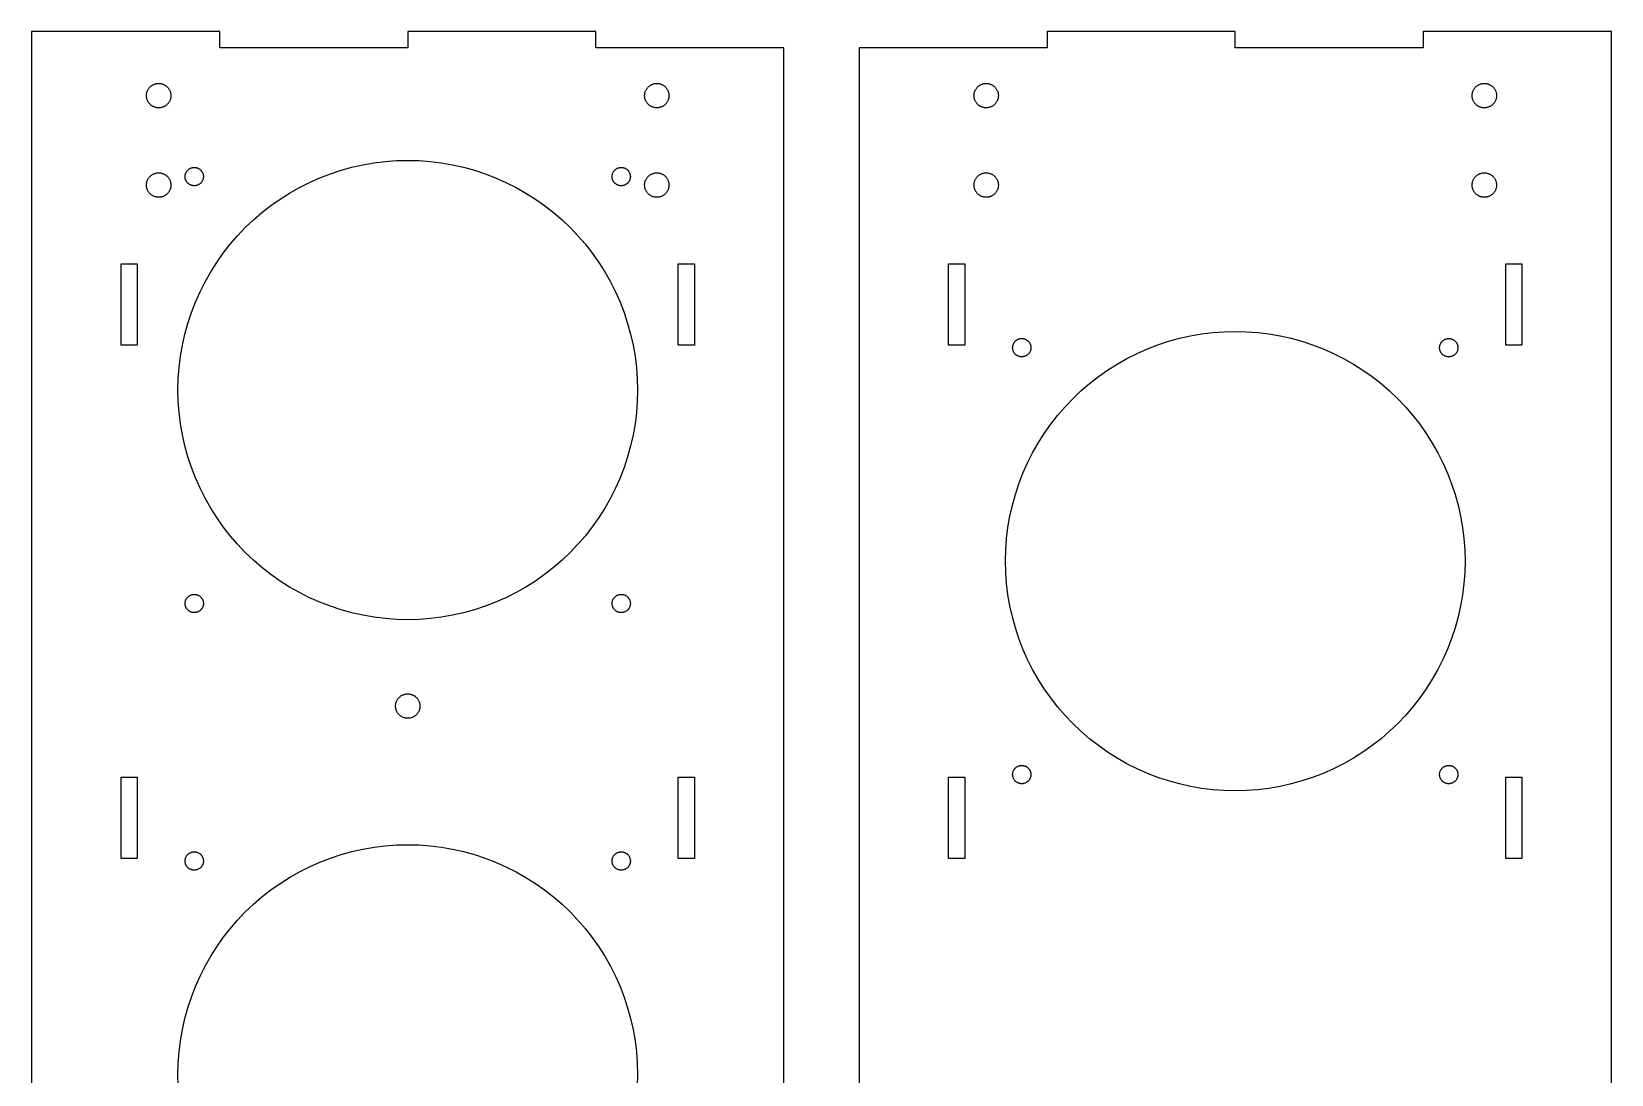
# Model space of a CAD drawing. Extents: x 0 to 916, y -4 to 1176.
# Drawn here: x 0 to 388.5, y 252.5 to 509 of the extents above; entities that cross this region are included whole.
import ezdxf

# ---------------------------------------------------------------- set-up
doc = ezdxf.new("R2010")
doc.units = 0
doc.layers.get('0').update_dxf_attribs({"linetype": 'CONTINUOUS'})

msp = doc.modelspace()

# ---------------------------------------------------------------- linework, layer by layer
for points in [[(46.25, 0), (92.5, 0), (92.5, -4), (138.75, -4), (138.75, 0), (185, 0), (185, 505), (138.75, 505), (138.75, 509), (92.5, 509), (92.5, 505), (46.25, 505), (46.25, 509), (0, 509), (0, -4), (46.25, -4)], [(296, 0), (342.25, 0), (342.25, -4), (388.5, -4), (388.5, 509), (342.25, 509), (342.25, 505), (296, 505), (296, 509), (249.75, 509), (249.75, 505), (203.5, 505), (203.5, 0), (249.75, 0), (249.75, -4), (296, -4)], [(31.1028, 490.254), (30.9559, 490.264), (30.8098, 490.282), (30.6647, 490.308), (30.5211, 490.34), (30.3791, 490.379), (30.2393, 490.425), (30.1019, 490.478), (29.9673, 490.538), (29.8358, 490.604), (29.7077, 490.677), (29.5833, 490.756), (29.4629, 490.84), (29.3468, 490.931), (29.2353, 491.027), (29.1287, 491.129), (29.0271, 491.235), (28.931, 491.347), (28.8404, 491.463), (28.7556, 491.583), (28.6768, 491.708), (28.6042, 491.836), (28.538, 491.967), (28.4784, 492.102), (28.4254, 492.239), (28.3792, 492.379), (28.3399, 492.521), (28.3076, 492.665), (28.2825, 492.81), (28.2644, 492.956), (28.2536, 493.103), (28.25, 493.25), (28.2536, 493.397), (28.2644, 493.544), (28.2825, 493.69), (28.3076, 493.835), (28.3399, 493.979), (28.3792, 494.121), (28.4254, 494.261), (28.4784, 494.398), (28.538, 494.533), (28.6042, 494.664), (28.6768, 494.792), (28.7556, 494.917), (28.8404, 495.037), (28.931, 495.153), (29.0271, 495.265), (29.1287, 495.371), (29.2353, 495.473), (29.3468, 495.569), (29.4629, 495.66), (29.5833, 495.744), (29.7077, 495.823), (29.8358, 495.896), (29.9673, 495.962), (30.1019, 496.022), (30.2393, 496.075), (30.3791, 496.121), (30.5211, 496.16), (30.6647, 496.192), (30.8098, 496.218), (30.9559, 496.236), (31.1028, 496.246), (31.25, 496.25), (31.3972, 496.246), (31.5441, 496.236), (31.6902, 496.218), (31.8353, 496.192), (31.9789, 496.16), (32.1209, 496.121), (32.2607, 496.075), (32.3981, 496.022), (32.5327, 495.962), (32.6642, 495.896), (32.7923, 495.823), (32.9167, 495.744), (33.0371, 495.66), (33.1532, 495.569), (33.2647, 495.473), (33.3713, 495.371), (33.4729, 495.265), (33.569, 495.153), (33.6596, 495.037), (33.7444, 494.917), (33.8232, 494.792), (33.8958, 494.664), (33.962, 494.533), (34.0216, 494.398), (34.0746, 494.261), (34.1208, 494.121), (34.1601, 493.979), (34.1924, 493.835), (34.2175, 493.69), (34.2356, 493.544), (34.2464, 493.397), (34.25, 493.25), (34.2464, 493.103), (34.2356, 492.956), (34.2175, 492.81), (34.1924, 492.665), (34.1601, 492.521), (34.1208, 492.379), (34.0746, 492.239), (34.0216, 492.102), (33.962, 491.967), (33.8958, 491.836), (33.8232, 491.708), (33.7444, 491.583), (33.6596, 491.463), (33.569, 491.347), (33.4729, 491.235), (33.3713, 491.129), (33.2647, 491.027), (33.1532, 490.931), (33.0371, 490.84), (32.9167, 490.756), (32.7923, 490.677), (32.6642, 490.604), (32.5327, 490.538), (32.3981, 490.478), (32.2607, 490.425), (32.1209, 490.379), (31.9789, 490.34), (31.8353, 490.308), (31.6902, 490.282), (31.5441, 490.264), (31.3972, 490.254), (31.25, 490.25)], [(153.603, 490.254), (153.456, 490.264), (153.31, 490.282), (153.165, 490.308), (153.021, 490.34), (152.879, 490.379), (152.739, 490.425), (152.602, 490.478), (152.467, 490.538), (152.336, 490.604), (152.208, 490.677), (152.083, 490.756), (151.963, 490.84), (151.847, 490.931), (151.735, 491.027), (151.629, 491.129), (151.527, 491.235), (151.431, 491.347), (151.34, 491.463), (151.256, 491.583), (151.177, 491.708), (151.104, 491.836), (151.038, 491.967), (150.978, 492.102), (150.925, 492.239), (150.879, 492.379), (150.84, 492.521), (150.808, 492.665), (150.782, 492.81), (150.764, 492.956), (150.754, 493.103), (150.75, 493.25), (150.754, 493.397), (150.764, 493.544), (150.782, 493.69), (150.808, 493.835), (150.84, 493.979), (150.879, 494.121), (150.925, 494.261), (150.978, 494.398), (151.038, 494.533), (151.104, 494.664), (151.177, 494.792), (151.256, 494.917), (151.34, 495.037), (151.431, 495.153), (151.527, 495.265), (151.629, 495.371), (151.735, 495.473), (151.847, 495.569), (151.963, 495.66), (152.083, 495.744), (152.208, 495.823), (152.336, 495.896), (152.467, 495.962), (152.602, 496.022), (152.739, 496.075), (152.879, 496.121), (153.021, 496.16), (153.165, 496.192), (153.31, 496.218), (153.456, 496.236), (153.603, 496.246), (153.75, 496.25), (153.897, 496.246), (154.044, 496.236), (154.19, 496.218), (154.335, 496.192), (154.479, 496.16), (154.621, 496.121), (154.761, 496.075), (154.898, 496.022), (155.033, 495.962), (155.164, 495.896), (155.292, 495.823), (155.417, 495.744), (155.537, 495.66), (155.653, 495.569), (155.765, 495.473), (155.871, 495.371), (155.973, 495.265), (156.069, 495.153), (156.16, 495.037), (156.244, 494.917), (156.323, 494.792), (156.396, 494.664), (156.462, 494.533), (156.522, 494.398), (156.575, 494.261), (156.621, 494.121), (156.66, 493.979), (156.692, 493.835), (156.718, 493.69), (156.736, 493.544), (156.746, 493.397), (156.75, 493.25), (156.746, 493.103), (156.736, 492.956), (156.718, 492.81), (156.692, 492.665), (156.66, 492.521), (156.621, 492.379), (156.575, 492.239), (156.522, 492.102), (156.462, 491.967), (156.396, 491.836), (156.323, 491.708), (156.244, 491.583), (156.16, 491.463), (156.069, 491.347), (155.973, 491.235), (155.871, 491.129), (155.765, 491.027), (155.653, 490.931), (155.537, 490.84), (155.417, 490.756), (155.292, 490.677), (155.164, 490.604), (155.033, 490.538), (154.898, 490.478), (154.761, 490.425), (154.621, 490.379), (154.479, 490.34), (154.335, 490.308), (154.19, 490.282), (154.044, 490.264), (153.897, 490.254), (153.75, 490.25)], [(234.603, 490.254), (234.456, 490.264), (234.31, 490.282), (234.165, 490.308), (234.021, 490.34), (233.879, 490.379), (233.739, 490.425), (233.602, 490.478), (233.467, 490.538), (233.336, 490.604), (233.208, 490.677), (233.083, 490.756), (232.963, 490.84), (232.847, 490.931), (232.735, 491.027), (232.629, 491.129), (232.527, 491.235), (232.431, 491.347), (232.34, 491.463), (232.256, 491.583), (232.177, 491.708), (232.104, 491.836), (232.038, 491.967), (231.978, 492.102), (231.925, 492.239), (231.879, 492.379), (231.84, 492.521), (231.808, 492.665), (231.782, 492.81), (231.764, 492.956), (231.754, 493.103), (231.75, 493.25), (231.754, 493.397), (231.764, 493.544), (231.782, 493.69), (231.808, 493.835), (231.84, 493.979), (231.879, 494.121), (231.925, 494.261), (231.978, 494.398), (232.038, 494.533), (232.104, 494.664), (232.177, 494.792), (232.256, 494.917), (232.34, 495.037), (232.431, 495.153), (232.527, 495.265), (232.629, 495.371), (232.735, 495.473), (232.847, 495.569), (232.963, 495.66), (233.083, 495.744), (233.208, 495.823), (233.336, 495.896), (233.467, 495.962), (233.602, 496.022), (233.739, 496.075), (233.879, 496.121), (234.021, 496.16), (234.165, 496.192), (234.31, 496.218), (234.456, 496.236), (234.603, 496.246), (234.75, 496.25), (234.897, 496.246), (235.044, 496.236), (235.19, 496.218), (235.335, 496.192), (235.479, 496.16), (235.621, 496.121), (235.761, 496.075), (235.898, 496.022), (236.033, 495.962), (236.164, 495.896), (236.292, 495.823), (236.417, 495.744), (236.537, 495.66), (236.653, 495.569), (236.765, 495.473), (236.871, 495.371), (236.973, 495.265), (237.069, 495.153), (237.16, 495.037), (237.244, 494.917), (237.323, 494.792), (237.396, 494.664), (237.462, 494.533), (237.522, 494.398), (237.575, 494.261), (237.621, 494.121), (237.66, 493.979), (237.692, 493.835), (237.718, 493.69), (237.736, 493.544), (237.746, 493.397), (237.75, 493.25), (237.746, 493.103), (237.736, 492.956), (237.718, 492.81), (237.692, 492.665), (237.66, 492.521), (237.621, 492.379), (237.575, 492.239), (237.522, 492.102), (237.462, 491.967), (237.396, 491.836), (237.323, 491.708), (237.244, 491.583), (237.16, 491.463), (237.069, 491.347), (236.973, 491.235), (236.871, 491.129), (236.765, 491.027), (236.653, 490.931), (236.537, 490.84), (236.417, 490.756), (236.292, 490.677), (236.164, 490.604), (236.033, 490.538), (235.898, 490.478), (235.761, 490.425), (235.621, 490.379), (235.479, 490.34), (235.335, 490.308), (235.19, 490.282), (235.044, 490.264), (234.897, 490.254), (234.75, 490.25)], [(357.103, 490.254), (356.956, 490.264), (356.81, 490.282), (356.665, 490.308), (356.521, 490.34), (356.379, 490.379), (356.239, 490.425), (356.102, 490.478), (355.967, 490.538), (355.836, 490.604), (355.708, 490.677), (355.583, 490.756), (355.463, 490.84), (355.347, 490.931), (355.235, 491.027), (355.129, 491.129), (355.027, 491.235), (354.931, 491.347), (354.84, 491.463), (354.756, 491.583), (354.677, 491.708), (354.604, 491.836), (354.538, 491.967), (354.478, 492.102), (354.425, 492.239), (354.379, 492.379), (354.34, 492.521), (354.308, 492.665), (354.282, 492.81), (354.264, 492.956), (354.254, 493.103), (354.25, 493.25), (354.254, 493.397), (354.264, 493.544), (354.282, 493.69), (354.308, 493.835), (354.34, 493.979), (354.379, 494.121), (354.425, 494.261), (354.478, 494.398), (354.538, 494.533), (354.604, 494.664), (354.677, 494.792), (354.756, 494.917), (354.84, 495.037), (354.931, 495.153), (355.027, 495.265), (355.129, 495.371), (355.235, 495.473), (355.347, 495.569), (355.463, 495.66), (355.583, 495.744), (355.708, 495.823), (355.836, 495.896), (355.967, 495.962), (356.102, 496.022), (356.239, 496.075), (356.379, 496.121), (356.521, 496.16), (356.665, 496.192), (356.81, 496.218), (356.956, 496.236), (357.103, 496.246), (357.25, 496.25), (357.397, 496.246), (357.544, 496.236), (357.69, 496.218), (357.835, 496.192), (357.979, 496.16), (358.121, 496.121), (358.261, 496.075), (358.398, 496.022), (358.533, 495.962), (358.664, 495.896), (358.792, 495.823), (358.917, 495.744), (359.037, 495.66), (359.153, 495.569), (359.265, 495.473), (359.371, 495.371), (359.473, 495.265), (359.569, 495.153), (359.66, 495.037), (359.744, 494.917), (359.823, 494.792), (359.896, 494.664), (359.962, 494.533), (360.022, 494.398), (360.075, 494.261), (360.121, 494.121), (360.16, 493.979), (360.192, 493.835), (360.218, 493.69), (360.236, 493.544), (360.246, 493.397), (360.25, 493.25), (360.246, 493.103), (360.236, 492.956), (360.218, 492.81), (360.192, 492.665), (360.16, 492.521), (360.121, 492.379), (360.075, 492.239), (360.022, 492.102), (359.962, 491.967), (359.896, 491.836), (359.823, 491.708), (359.744, 491.583), (359.66, 491.463), (359.569, 491.347), (359.473, 491.235), (359.371, 491.129), (359.265, 491.027), (359.153, 490.931), (359.037, 490.84), (358.917, 490.756), (358.792, 490.677), (358.664, 490.604), (358.533, 490.538), (358.398, 490.478), (358.261, 490.425), (358.121, 490.379), (357.979, 490.34), (357.835, 490.308), (357.69, 490.282), (357.544, 490.264), (357.397, 490.254), (357.25, 490.25)], [(31.1028, 468.254), (30.9559, 468.264), (30.8098, 468.282), (30.6647, 468.308), (30.5211, 468.34), (30.3791, 468.379), (30.2393, 468.425), (30.1019, 468.478), (29.9673, 468.538), (29.8358, 468.604), (29.7077, 468.677), (29.5833, 468.756), (29.4629, 468.84), (29.3468, 468.931), (29.2353, 469.027), (29.1287, 469.129), (29.0271, 469.235), (28.931, 469.347), (28.8404, 469.463), (28.7556, 469.583), (28.6768, 469.708), (28.6042, 469.836), (28.538, 469.967), (28.4784, 470.102), (28.4254, 470.239), (28.3792, 470.379), (28.3399, 470.521), (28.3076, 470.665), (28.2825, 470.81), (28.2644, 470.956), (28.2536, 471.103), (28.25, 471.25), (28.2536, 471.397), (28.2644, 471.544), (28.2825, 471.69), (28.3076, 471.835), (28.3399, 471.979), (28.3792, 472.121), (28.4254, 472.261), (28.4784, 472.398), (28.538, 472.533), (28.6042, 472.664), (28.6768, 472.792), (28.7556, 472.917), (28.8404, 473.037), (28.931, 473.153), (29.0271, 473.265), (29.1287, 473.371), (29.2353, 473.473), (29.3468, 473.569), (29.4629, 473.66), (29.5833, 473.744), (29.7077, 473.823), (29.8358, 473.896), (29.9673, 473.962), (30.1019, 474.022), (30.2393, 474.075), (30.3791, 474.121), (30.5211, 474.16), (30.6647, 474.192), (30.8098, 474.218), (30.9559, 474.236), (31.1028, 474.246), (31.25, 474.25), (31.3972, 474.246), (31.5441, 474.236), (31.6902, 474.218), (31.8353, 474.192), (31.9789, 474.16), (32.1209, 474.121), (32.2607, 474.075), (32.3981, 474.022), (32.5327, 473.962), (32.6642, 473.896), (32.7923, 473.823), (32.9167, 473.744), (33.0371, 473.66), (33.1532, 473.569), (33.2647, 473.473), (33.3713, 473.371), (33.4729, 473.265), (33.569, 473.153), (33.6596, 473.037), (33.7444, 472.917), (33.8232, 472.792), (33.8958, 472.664), (33.962, 472.533), (34.0216, 472.398), (34.0746, 472.261), (34.1208, 472.121), (34.1601, 471.979), (34.1924, 471.835), (34.2175, 471.69), (34.2356, 471.544), (34.2464, 471.397), (34.25, 471.25), (34.2464, 471.103), (34.2356, 470.956), (34.2175, 470.81), (34.1924, 470.665), (34.1601, 470.521), (34.1208, 470.379), (34.0746, 470.239), (34.0216, 470.102), (33.962, 469.967), (33.8958, 469.836), (33.8232, 469.708), (33.7444, 469.583), (33.6596, 469.463), (33.569, 469.347), (33.4729, 469.235), (33.3713, 469.129), (33.2647, 469.027), (33.1532, 468.931), (33.0371, 468.84), (32.9167, 468.756), (32.7923, 468.677), (32.6642, 468.604), (32.5327, 468.538), (32.3981, 468.478), (32.2607, 468.425), (32.1209, 468.379), (31.9789, 468.34), (31.8353, 468.308), (31.6902, 468.282), (31.5441, 468.264), (31.3972, 468.254), (31.25, 468.25)], [(89.7277, 364.401), (86.962, 364.605), (84.2097, 364.945), (81.4774, 365.419), (78.7716, 366.027), (76.0989, 366.766), (73.4657, 367.636), (70.8784, 368.634), (68.3431, 369.758), (65.8661, 371.005), (63.4532, 372.372), (61.1103, 373.855), (58.843, 375.452), (56.6568, 377.158), (54.5569, 378.97), (52.5485, 380.882), (50.6363, 382.89), (48.8249, 384.99), (47.1188, 387.176), (45.522, 389.444), (44.0383, 391.787), (42.6714, 394.199), (41.4246, 396.676), (40.3008, 399.212), (39.3028, 401.799), (38.4329, 404.432), (37.6932, 407.105), (37.0856, 409.811), (36.6115, 412.543), (36.2721, 415.295), (36.0681, 418.061), (36, 420.833), (36.0681, 423.606), (36.2721, 426.371), (36.6115, 429.124), (37.0856, 431.856), (37.6932, 434.562), (38.4329, 437.234), (39.3028, 439.868), (40.3008, 442.455), (41.4246, 444.99), (42.6714, 447.467), (44.0383, 449.88), (45.522, 452.223), (47.1188, 454.49), (48.8249, 456.677), (50.6363, 458.776), (52.5485, 460.785), (54.5569, 462.697), (56.6568, 464.508), (58.843, 466.215), (61.1103, 467.811), (63.4532, 469.295), (65.8661, 470.662), (68.3431, 471.909), (70.8784, 473.033), (73.4657, 474.031), (76.0989, 474.9), (78.7716, 475.64), (81.4774, 476.248), (84.2097, 476.722), (86.962, 477.061), (89.7277, 477.265), (92.5, 477.333), (95.2723, 477.265), (98.038, 477.061), (100.79, 476.722), (103.523, 476.248), (106.228, 475.64), (108.901, 474.9), (111.534, 474.031), (114.122, 473.033), (116.657, 471.909), (119.134, 470.662), (121.547, 469.295), (123.89, 467.811), (126.157, 466.215), (128.343, 464.508), (130.443, 462.697), (132.452, 460.785), (134.364, 458.776), (136.175, 456.677), (137.881, 454.49), (139.478, 452.223), (140.962, 449.88), (142.329, 447.467), (143.575, 444.99), (144.699, 442.455), (145.697, 439.868), (146.567, 437.234), (147.307, 434.562), (147.914, 431.856), (148.388, 429.124), (148.728, 426.371), (148.932, 423.606), (149, 420.833), (148.932, 418.061), (148.728, 415.295), (148.388, 412.543), (147.914, 409.811), (147.307, 407.105), (146.567, 404.432), (145.697, 401.799), (144.699, 399.212), (143.575, 396.676), (142.329, 394.199), (140.962, 391.787), (139.478, 389.444), (137.881, 387.176), (136.175, 384.99), (134.364, 382.89), (132.452, 380.882), (130.443, 378.97), (128.343, 377.158), (126.157, 375.452), (123.89, 373.855), (121.547, 372.372), (119.134, 371.005), (116.657, 369.758), (114.122, 368.634), (111.534, 367.636), (108.901, 366.766), (106.228, 366.027), (103.523, 365.419), (100.79, 364.945), (98.038, 364.605), (95.2723, 364.401), (92.5, 364.333)], [(39.8896, 471.086), (39.7795, 471.094), (39.6699, 471.108), (39.561, 471.127), (39.4533, 471.151), (39.3469, 471.18), (39.242, 471.215), (39.139, 471.255), (39.038, 471.299), (38.9394, 471.349), (38.8433, 471.403), (38.75, 471.463), (38.6597, 471.526), (38.5726, 471.594), (38.489, 471.666), (38.409, 471.742), (38.3329, 471.822), (38.2607, 471.906), (38.1928, 471.993), (38.1292, 472.083), (38.0701, 472.177), (38.0157, 472.273), (37.966, 472.371), (37.9213, 472.472), (37.8815, 472.575), (37.8469, 472.68), (37.8174, 472.787), (37.7932, 472.894), (37.7744, 473.003), (37.7608, 473.113), (37.7527, 473.223), (37.75, 473.333), (37.7527, 473.444), (37.7608, 473.554), (37.7744, 473.663), (37.7932, 473.772), (37.8174, 473.88), (37.8469, 473.986), (37.8815, 474.091), (37.9213, 474.194), (37.966, 474.295), (38.0157, 474.394), (38.0701, 474.49), (38.1292, 474.583), (38.1928, 474.674), (38.2607, 474.761), (38.3329, 474.844), (38.409, 474.924), (38.489, 475), (38.5726, 475.073), (38.6597, 475.141), (38.75, 475.204), (38.8433, 475.263), (38.9394, 475.318), (39.038, 475.367), (39.139, 475.412), (39.242, 475.452), (39.3469, 475.486), (39.4533, 475.516), (39.561, 475.54), (39.6699, 475.559), (39.7795, 475.572), (39.8896, 475.581), (40, 475.583), (40.1104, 475.581), (40.2205, 475.572), (40.3301, 475.559), (40.439, 475.54), (40.5467, 475.516), (40.6531, 475.486), (40.758, 475.452), (40.861, 475.412), (40.962, 475.367), (41.0606, 475.318), (41.1567, 475.263), (41.25, 475.204), (41.3403, 475.141), (41.4274, 475.073), (41.511, 475), (41.591, 474.924), (41.6671, 474.844), (41.7393, 474.761), (41.8072, 474.674), (41.8708, 474.583), (41.9299, 474.49), (41.9843, 474.394), (42.034, 474.295), (42.0787, 474.194), (42.1185, 474.091), (42.1531, 473.986), (42.1826, 473.88), (42.2068, 473.772), (42.2256, 473.663), (42.2392, 473.554), (42.2473, 473.444), (42.25, 473.333), (42.2473, 473.223), (42.2392, 473.113), (42.2256, 473.003), (42.2068, 472.894), (42.1826, 472.787), (42.1531, 472.68), (42.1185, 472.575), (42.0787, 472.472), (42.034, 472.371), (41.9843, 472.273), (41.9299, 472.177), (41.8708, 472.083), (41.8072, 471.993), (41.7393, 471.906), (41.6671, 471.822), (41.591, 471.742), (41.511, 471.666), (41.4274, 471.594), (41.3403, 471.526), (41.25, 471.463), (41.1567, 471.403), (41.0606, 471.349), (40.962, 471.299), (40.861, 471.255), (40.758, 471.215), (40.6531, 471.18), (40.5467, 471.151), (40.439, 471.127), (40.3301, 471.108), (40.2205, 471.094), (40.1104, 471.086), (40, 471.083)], [(144.89, 471.086), (144.779, 471.094), (144.67, 471.108), (144.561, 471.127), (144.453, 471.151), (144.347, 471.18), (144.242, 471.215), (144.139, 471.255), (144.038, 471.299), (143.939, 471.349), (143.843, 471.403), (143.75, 471.463), (143.66, 471.526), (143.573, 471.594), (143.489, 471.666), (143.409, 471.742), (143.333, 471.822), (143.261, 471.906), (143.193, 471.993), (143.129, 472.083), (143.07, 472.177), (143.016, 472.273), (142.966, 472.371), (142.921, 472.472), (142.882, 472.575), (142.847, 472.68), (142.817, 472.787), (142.793, 472.894), (142.774, 473.003), (142.761, 473.113), (142.753, 473.223), (142.75, 473.333), (142.753, 473.444), (142.761, 473.554), (142.774, 473.663), (142.793, 473.772), (142.817, 473.88), (142.847, 473.986), (142.882, 474.091), (142.921, 474.194), (142.966, 474.295), (143.016, 474.394), (143.07, 474.49), (143.129, 474.583), (143.193, 474.674), (143.261, 474.761), (143.333, 474.844), (143.409, 474.924), (143.489, 475), (143.573, 475.073), (143.66, 475.141), (143.75, 475.204), (143.843, 475.263), (143.939, 475.318), (144.038, 475.367), (144.139, 475.412), (144.242, 475.452), (144.347, 475.486), (144.453, 475.516), (144.561, 475.54), (144.67, 475.559), (144.779, 475.572), (144.89, 475.581), (145, 475.583), (145.11, 475.581), (145.221, 475.572), (145.33, 475.559), (145.439, 475.54), (145.547, 475.516), (145.653, 475.486), (145.758, 475.452), (145.861, 475.412), (145.962, 475.367), (146.061, 475.318), (146.157, 475.263), (146.25, 475.204), (146.34, 475.141), (146.427, 475.073), (146.511, 475), (146.591, 474.924), (146.667, 474.844), (146.739, 474.761), (146.807, 474.674), (146.871, 474.583), (146.93, 474.49), (146.984, 474.394), (147.034, 474.295), (147.079, 474.194), (147.118, 474.091), (147.153, 473.986), (147.183, 473.88), (147.207, 473.772), (147.226, 473.663), (147.239, 473.554), (147.247, 473.444), (147.25, 473.333), (147.247, 473.223), (147.239, 473.113), (147.226, 473.003), (147.207, 472.894), (147.183, 472.787), (147.153, 472.68), (147.118, 472.575), (147.079, 472.472), (147.034, 472.371), (146.984, 472.273), (146.93, 472.177), (146.871, 472.083), (146.807, 471.993), (146.739, 471.906), (146.667, 471.822), (146.591, 471.742), (146.511, 471.666), (146.427, 471.594), (146.34, 471.526), (146.25, 471.463), (146.157, 471.403), (146.061, 471.349), (145.962, 471.299), (145.861, 471.255), (145.758, 471.215), (145.653, 471.18), (145.547, 471.151), (145.439, 471.127), (145.33, 471.108), (145.221, 471.094), (145.11, 471.086), (145, 471.083)], [(153.603, 468.254), (153.456, 468.264), (153.31, 468.282), (153.165, 468.308), (153.021, 468.34), (152.879, 468.379), (152.739, 468.425), (152.602, 468.478), (152.467, 468.538), (152.336, 468.604), (152.208, 468.677), (152.083, 468.756), (151.963, 468.84), (151.847, 468.931), (151.735, 469.027), (151.629, 469.129), (151.527, 469.235), (151.431, 469.347), (151.34, 469.463), (151.256, 469.583), (151.177, 469.708), (151.104, 469.836), (151.038, 469.967), (150.978, 470.102), (150.925, 470.239), (150.879, 470.379), (150.84, 470.521), (150.808, 470.665), (150.782, 470.81), (150.764, 470.956), (150.754, 471.103), (150.75, 471.25), (150.754, 471.397), (150.764, 471.544), (150.782, 471.69), (150.808, 471.835), (150.84, 471.979), (150.879, 472.121), (150.925, 472.261), (150.978, 472.398), (151.038, 472.533), (151.104, 472.664), (151.177, 472.792), (151.256, 472.917), (151.34, 473.037), (151.431, 473.153), (151.527, 473.265), (151.629, 473.371), (151.735, 473.473), (151.847, 473.569), (151.963, 473.66), (152.083, 473.744), (152.208, 473.823), (152.336, 473.896), (152.467, 473.962), (152.602, 474.022), (152.739, 474.075), (152.879, 474.121), (153.021, 474.16), (153.165, 474.192), (153.31, 474.218), (153.456, 474.236), (153.603, 474.246), (153.75, 474.25), (153.897, 474.246), (154.044, 474.236), (154.19, 474.218), (154.335, 474.192), (154.479, 474.16), (154.621, 474.121), (154.761, 474.075), (154.898, 474.022), (155.033, 473.962), (155.164, 473.896), (155.292, 473.823), (155.417, 473.744), (155.537, 473.66), (155.653, 473.569), (155.765, 473.473), (155.871, 473.371), (155.973, 473.265), (156.069, 473.153), (156.16, 473.037), (156.244, 472.917), (156.323, 472.792), (156.396, 472.664), (156.462, 472.533), (156.522, 472.398), (156.575, 472.261), (156.621, 472.121), (156.66, 471.979), (156.692, 471.835), (156.718, 471.69), (156.736, 471.544), (156.746, 471.397), (156.75, 471.25), (156.746, 471.103), (156.736, 470.956), (156.718, 470.81), (156.692, 470.665), (156.66, 470.521), (156.621, 470.379), (156.575, 470.239), (156.522, 470.102), (156.462, 469.967), (156.396, 469.836), (156.323, 469.708), (156.244, 469.583), (156.16, 469.463), (156.069, 469.347), (155.973, 469.235), (155.871, 469.129), (155.765, 469.027), (155.653, 468.931), (155.537, 468.84), (155.417, 468.756), (155.292, 468.677), (155.164, 468.604), (155.033, 468.538), (154.898, 468.478), (154.761, 468.425), (154.621, 468.379), (154.479, 468.34), (154.335, 468.308), (154.19, 468.282), (154.044, 468.264), (153.897, 468.254), (153.75, 468.25)], [(234.603, 468.254), (234.456, 468.264), (234.31, 468.282), (234.165, 468.308), (234.021, 468.34), (233.879, 468.379), (233.739, 468.425), (233.602, 468.478), (233.467, 468.538), (233.336, 468.604), (233.208, 468.677), (233.083, 468.756), (232.963, 468.84), (232.847, 468.931), (232.735, 469.027), (232.629, 469.129), (232.527, 469.235), (232.431, 469.347), (232.34, 469.463), (232.256, 469.583), (232.177, 469.708), (232.104, 469.836), (232.038, 469.967), (231.978, 470.102), (231.925, 470.239), (231.879, 470.379), (231.84, 470.521), (231.808, 470.665), (231.782, 470.81), (231.764, 470.956), (231.754, 471.103), (231.75, 471.25), (231.754, 471.397), (231.764, 471.544), (231.782, 471.69), (231.808, 471.835), (231.84, 471.979), (231.879, 472.121), (231.925, 472.261), (231.978, 472.398), (232.038, 472.533), (232.104, 472.664), (232.177, 472.792), (232.256, 472.917), (232.34, 473.037), (232.431, 473.153), (232.527, 473.265), (232.629, 473.371), (232.735, 473.473), (232.847, 473.569), (232.963, 473.66), (233.083, 473.744), (233.208, 473.823), (233.336, 473.896), (233.467, 473.962), (233.602, 474.022), (233.739, 474.075), (233.879, 474.121), (234.021, 474.16), (234.165, 474.192), (234.31, 474.218), (234.456, 474.236), (234.603, 474.246), (234.75, 474.25), (234.897, 474.246), (235.044, 474.236), (235.19, 474.218), (235.335, 474.192), (235.479, 474.16), (235.621, 474.121), (235.761, 474.075), (235.898, 474.022), (236.033, 473.962), (236.164, 473.896), (236.292, 473.823), (236.417, 473.744), (236.537, 473.66), (236.653, 473.569), (236.765, 473.473), (236.871, 473.371), (236.973, 473.265), (237.069, 473.153), (237.16, 473.037), (237.244, 472.917), (237.323, 472.792), (237.396, 472.664), (237.462, 472.533), (237.522, 472.398), (237.575, 472.261), (237.621, 472.121), (237.66, 471.979), (237.692, 471.835), (237.718, 471.69), (237.736, 471.544), (237.746, 471.397), (237.75, 471.25), (237.746, 471.103), (237.736, 470.956), (237.718, 470.81), (237.692, 470.665), (237.66, 470.521), (237.621, 470.379), (237.575, 470.239), (237.522, 470.102), (237.462, 469.967), (237.396, 469.836), (237.323, 469.708), (237.244, 469.583), (237.16, 469.463), (237.069, 469.347), (236.973, 469.235), (236.871, 469.129), (236.765, 469.027), (236.653, 468.931), (236.537, 468.84), (236.417, 468.756), (236.292, 468.677), (236.164, 468.604), (236.033, 468.538), (235.898, 468.478), (235.761, 468.425), (235.621, 468.379), (235.479, 468.34), (235.335, 468.308), (235.19, 468.282), (235.044, 468.264), (234.897, 468.254), (234.75, 468.25)], [(357.103, 468.254), (356.956, 468.264), (356.81, 468.282), (356.665, 468.308), (356.521, 468.34), (356.379, 468.379), (356.239, 468.425), (356.102, 468.478), (355.967, 468.538), (355.836, 468.604), (355.708, 468.677), (355.583, 468.756), (355.463, 468.84), (355.347, 468.931), (355.235, 469.027), (355.129, 469.129), (355.027, 469.235), (354.931, 469.347), (354.84, 469.463), (354.756, 469.583), (354.677, 469.708), (354.604, 469.836), (354.538, 469.967), (354.478, 470.102), (354.425, 470.239), (354.379, 470.379), (354.34, 470.521), (354.308, 470.665), (354.282, 470.81), (354.264, 470.956), (354.254, 471.103), (354.25, 471.25), (354.254, 471.397), (354.264, 471.544), (354.282, 471.69), (354.308, 471.835), (354.34, 471.979), (354.379, 472.121), (354.425, 472.261), (354.478, 472.398), (354.538, 472.533), (354.604, 472.664), (354.677, 472.792), (354.756, 472.917), (354.84, 473.037), (354.931, 473.153), (355.027, 473.265), (355.129, 473.371), (355.235, 473.473), (355.347, 473.569), (355.463, 473.66), (355.583, 473.744), (355.708, 473.823), (355.836, 473.896), (355.967, 473.962), (356.102, 474.022), (356.239, 474.075), (356.379, 474.121), (356.521, 474.16), (356.665, 474.192), (356.81, 474.218), (356.956, 474.236), (357.103, 474.246), (357.25, 474.25), (357.397, 474.246), (357.544, 474.236), (357.69, 474.218), (357.835, 474.192), (357.979, 474.16), (358.121, 474.121), (358.261, 474.075), (358.398, 474.022), (358.533, 473.962), (358.664, 473.896), (358.792, 473.823), (358.917, 473.744), (359.037, 473.66), (359.153, 473.569), (359.265, 473.473), (359.371, 473.371), (359.473, 473.265), (359.569, 473.153), (359.66, 473.037), (359.744, 472.917), (359.823, 472.792), (359.896, 472.664), (359.962, 472.533), (360.022, 472.398), (360.075, 472.261), (360.121, 472.121), (360.16, 471.979), (360.192, 471.835), (360.218, 471.69), (360.236, 471.544), (360.246, 471.397), (360.25, 471.25), (360.246, 471.103), (360.236, 470.956), (360.218, 470.81), (360.192, 470.665), (360.16, 470.521), (360.121, 470.379), (360.075, 470.239), (360.022, 470.102), (359.962, 469.967), (359.896, 469.836), (359.823, 469.708), (359.744, 469.583), (359.66, 469.463), (359.569, 469.347), (359.473, 469.235), (359.371, 469.129), (359.265, 469.027), (359.153, 468.931), (359.037, 468.84), (358.917, 468.756), (358.792, 468.677), (358.664, 468.604), (358.533, 468.538), (358.398, 468.478), (358.261, 468.425), (358.121, 468.379), (357.979, 468.34), (357.835, 468.308), (357.69, 468.282), (357.544, 468.264), (357.397, 468.254), (357.25, 468.25)], [(22, 451.875), (26, 451.875), (26, 431.875), (22, 431.875)], [(159, 451.875), (163, 451.875), (163, 431.875), (159, 431.875)], [(225.5, 451.875), (229.5, 451.875), (229.5, 431.875), (225.5, 431.875)], [(362.5, 451.875), (366.5, 451.875), (366.5, 431.875), (362.5, 431.875)], [(293.228, 322.318), (290.462, 322.522), (287.71, 322.862), (284.977, 323.336), (282.272, 323.943), (279.599, 324.683), (276.966, 325.553), (274.378, 326.551), (271.843, 327.675), (269.366, 328.921), (266.953, 330.288), (264.61, 331.772), (262.343, 333.369), (260.157, 335.075), (258.057, 336.886), (256.048, 338.798), (254.136, 340.807), (252.325, 342.907), (250.619, 345.093), (249.022, 347.36), (247.538, 349.703), (246.171, 352.116), (244.925, 354.593), (243.801, 357.128), (242.803, 359.716), (241.933, 362.349), (241.193, 365.022), (240.586, 367.727), (240.112, 370.46), (239.772, 373.212), (239.568, 375.978), (239.5, 378.75), (239.568, 381.522), (239.772, 384.288), (240.112, 387.04), (240.586, 389.773), (241.193, 392.478), (241.933, 395.151), (242.803, 397.784), (243.801, 400.372), (244.925, 402.907), (246.171, 405.384), (247.538, 407.797), (249.022, 410.14), (250.619, 412.407), (252.325, 414.593), (254.136, 416.693), (256.048, 418.702), (258.057, 420.614), (260.157, 422.425), (262.343, 424.131), (264.61, 425.728), (266.953, 427.212), (269.366, 428.579), (271.843, 429.825), (274.378, 430.949), (276.966, 431.947), (279.599, 432.817), (282.272, 433.557), (284.977, 434.164), (287.71, 434.638), (290.462, 434.978), (293.228, 435.182), (296, 435.25), (298.772, 435.182), (301.538, 434.978), (304.29, 434.638), (307.023, 434.164), (309.728, 433.557), (312.401, 432.817), (315.034, 431.947), (317.622, 430.949), (320.157, 429.825), (322.634, 428.579), (325.047, 427.212), (327.39, 425.728), (329.657, 424.131), (331.843, 422.425), (333.943, 420.614), (335.952, 418.702), (337.864, 416.693), (339.675, 414.593), (341.381, 412.407), (342.978, 410.14), (344.462, 407.797), (345.829, 405.384), (347.075, 402.907), (348.199, 400.372), (349.197, 397.784), (350.067, 395.151), (350.807, 392.478), (351.414, 389.773), (351.888, 387.04), (352.228, 384.288), (352.432, 381.522), (352.5, 378.75), (352.432, 375.978), (352.228, 373.212), (351.888, 370.46), (351.414, 367.727), (350.807, 365.022), (350.067, 362.349), (349.197, 359.716), (348.199, 357.128), (347.075, 354.593), (345.829, 352.116), (344.462, 349.703), (342.978, 347.36), (341.381, 345.093), (339.675, 342.907), (337.864, 340.807), (335.952, 338.798), (333.943, 336.886), (331.843, 335.075), (329.657, 333.369), (327.39, 331.772), (325.047, 330.288), (322.634, 328.921), (320.157, 327.675), (317.622, 326.551), (315.034, 325.553), (312.401, 324.683), (309.728, 323.943), (307.023, 323.336), (304.29, 322.862), (301.538, 322.522), (298.772, 322.318), (296, 322.25)], [(243.39, 429.003), (243.279, 429.011), (243.17, 429.024), (243.061, 429.043), (242.953, 429.067), (242.847, 429.097), (242.742, 429.132), (242.639, 429.171), (242.538, 429.216), (242.439, 429.266), (242.343, 429.32), (242.25, 429.379), (242.16, 429.443), (242.073, 429.511), (241.989, 429.583), (241.909, 429.659), (241.833, 429.739), (241.761, 429.823), (241.693, 429.91), (241.629, 430), (241.57, 430.093), (241.516, 430.189), (241.466, 430.288), (241.421, 430.389), (241.382, 430.492), (241.347, 430.597), (241.317, 430.703), (241.293, 430.811), (241.274, 430.92), (241.261, 431.029), (241.253, 431.14), (241.25, 431.25), (241.253, 431.36), (241.261, 431.471), (241.274, 431.58), (241.293, 431.689), (241.317, 431.797), (241.347, 431.903), (241.382, 432.008), (241.421, 432.111), (241.466, 432.212), (241.516, 432.311), (241.57, 432.407), (241.629, 432.5), (241.693, 432.59), (241.761, 432.677), (241.833, 432.761), (241.909, 432.841), (241.989, 432.917), (242.073, 432.989), (242.16, 433.057), (242.25, 433.121), (242.343, 433.18), (242.439, 433.234), (242.538, 433.284), (242.639, 433.329), (242.742, 433.368), (242.847, 433.403), (242.953, 433.433), (243.061, 433.457), (243.17, 433.476), (243.279, 433.489), (243.39, 433.497), (243.5, 433.5), (243.61, 433.497), (243.721, 433.489), (243.83, 433.476), (243.939, 433.457), (244.047, 433.433), (244.153, 433.403), (244.258, 433.368), (244.361, 433.329), (244.462, 433.284), (244.561, 433.234), (244.657, 433.18), (244.75, 433.121), (244.84, 433.057), (244.927, 432.989), (245.011, 432.917), (245.091, 432.841), (245.167, 432.761), (245.239, 432.677), (245.307, 432.59), (245.371, 432.5), (245.43, 432.407), (245.484, 432.311), (245.534, 432.212), (245.579, 432.111), (245.618, 432.008), (245.653, 431.903), (245.683, 431.797), (245.707, 431.689), (245.726, 431.58), (245.739, 431.471), (245.747, 431.36), (245.75, 431.25), (245.747, 431.14), (245.739, 431.029), (245.726, 430.92), (245.707, 430.811), (245.683, 430.703), (245.653, 430.597), (245.618, 430.492), (245.579, 430.389), (245.534, 430.288), (245.484, 430.189), (245.43, 430.093), (245.371, 430), (245.307, 429.91), (245.239, 429.823), (245.167, 429.739), (245.091, 429.659), (245.011, 429.583), (244.927, 429.511), (244.84, 429.443), (244.75, 429.379), (244.657, 429.32), (244.561, 429.266), (244.462, 429.216), (244.361, 429.171), (244.258, 429.132), (244.153, 429.097), (244.047, 429.067), (243.939, 429.043), (243.83, 429.024), (243.721, 429.011), (243.61, 429.003), (243.5, 429)], [(348.39, 429.003), (348.279, 429.011), (348.17, 429.024), (348.061, 429.043), (347.953, 429.067), (347.847, 429.097), (347.742, 429.132), (347.639, 429.171), (347.538, 429.216), (347.439, 429.266), (347.343, 429.32), (347.25, 429.379), (347.16, 429.443), (347.073, 429.511), (346.989, 429.583), (346.909, 429.659), (346.833, 429.739), (346.761, 429.823), (346.693, 429.91), (346.629, 430), (346.57, 430.093), (346.516, 430.189), (346.466, 430.288), (346.421, 430.389), (346.382, 430.492), (346.347, 430.597), (346.317, 430.703), (346.293, 430.811), (346.274, 430.92), (346.261, 431.029), (346.253, 431.14), (346.25, 431.25), (346.253, 431.36), (346.261, 431.471), (346.274, 431.58), (346.293, 431.689), (346.317, 431.797), (346.347, 431.903), (346.382, 432.008), (346.421, 432.111), (346.466, 432.212), (346.516, 432.311), (346.57, 432.407), (346.629, 432.5), (346.693, 432.59), (346.761, 432.677), (346.833, 432.761), (346.909, 432.841), (346.989, 432.917), (347.073, 432.989), (347.16, 433.057), (347.25, 433.121), (347.343, 433.18), (347.439, 433.234), (347.538, 433.284), (347.639, 433.329), (347.742, 433.368), (347.847, 433.403), (347.953, 433.433), (348.061, 433.457), (348.17, 433.476), (348.279, 433.489), (348.39, 433.497), (348.5, 433.5), (348.61, 433.497), (348.721, 433.489), (348.83, 433.476), (348.939, 433.457), (349.047, 433.433), (349.153, 433.403), (349.258, 433.368), (349.361, 433.329), (349.462, 433.284), (349.561, 433.234), (349.657, 433.18), (349.75, 433.121), (349.84, 433.057), (349.927, 432.989), (350.011, 432.917), (350.091, 432.841), (350.167, 432.761), (350.239, 432.677), (350.307, 432.59), (350.371, 432.5), (350.43, 432.407), (350.484, 432.311), (350.534, 432.212), (350.579, 432.111), (350.618, 432.008), (350.653, 431.903), (350.683, 431.797), (350.707, 431.689), (350.726, 431.58), (350.739, 431.471), (350.747, 431.36), (350.75, 431.25), (350.747, 431.14), (350.739, 431.029), (350.726, 430.92), (350.707, 430.811), (350.683, 430.703), (350.653, 430.597), (350.618, 430.492), (350.579, 430.389), (350.534, 430.288), (350.484, 430.189), (350.43, 430.093), (350.371, 430), (350.307, 429.91), (350.239, 429.823), (350.167, 429.739), (350.091, 429.659), (350.011, 429.583), (349.927, 429.511), (349.84, 429.443), (349.75, 429.379), (349.657, 429.32), (349.561, 429.266), (349.462, 429.216), (349.361, 429.171), (349.258, 429.132), (349.153, 429.097), (349.047, 429.067), (348.939, 429.043), (348.83, 429.024), (348.721, 429.011), (348.61, 429.003), (348.5, 429)], [(39.8896, 366.086), (39.7795, 366.094), (39.6699, 366.108), (39.561, 366.127), (39.4533, 366.151), (39.3469, 366.18), (39.242, 366.215), (39.139, 366.255), (39.038, 366.299), (38.9394, 366.349), (38.8433, 366.403), (38.75, 366.463), (38.6597, 366.526), (38.5726, 366.594), (38.489, 366.666), (38.409, 366.742), (38.3329, 366.822), (38.2607, 366.906), (38.1928, 366.993), (38.1292, 367.083), (38.0701, 367.177), (38.0157, 367.273), (37.966, 367.371), (37.9213, 367.472), (37.8815, 367.575), (37.8469, 367.68), (37.8174, 367.787), (37.7932, 367.894), (37.7744, 368.003), (37.7608, 368.113), (37.7527, 368.223), (37.75, 368.333), (37.7527, 368.444), (37.7608, 368.554), (37.7744, 368.663), (37.7932, 368.772), (37.8174, 368.88), (37.8469, 368.986), (37.8815, 369.091), (37.9213, 369.194), (37.966, 369.295), (38.0157, 369.394), (38.0701, 369.49), (38.1292, 369.583), (38.1928, 369.674), (38.2607, 369.761), (38.3329, 369.844), (38.409, 369.924), (38.489, 370), (38.5726, 370.073), (38.6597, 370.141), (38.75, 370.204), (38.8433, 370.263), (38.9394, 370.318), (39.038, 370.367), (39.139, 370.412), (39.242, 370.452), (39.3469, 370.486), (39.4533, 370.516), (39.561, 370.54), (39.6699, 370.559), (39.7795, 370.572), (39.8896, 370.581), (40, 370.583), (40.1104, 370.581), (40.2205, 370.572), (40.3301, 370.559), (40.439, 370.54), (40.5467, 370.516), (40.6531, 370.486), (40.758, 370.452), (40.861, 370.412), (40.962, 370.367), (41.0606, 370.318), (41.1567, 370.263), (41.25, 370.204), (41.3403, 370.141), (41.4274, 370.073), (41.511, 370), (41.591, 369.924), (41.6671, 369.844), (41.7393, 369.761), (41.8072, 369.674), (41.8708, 369.583), (41.9299, 369.49), (41.9843, 369.394), (42.034, 369.295), (42.0787, 369.194), (42.1185, 369.091), (42.1531, 368.986), (42.1826, 368.88), (42.2068, 368.772), (42.2256, 368.663), (42.2392, 368.554), (42.2473, 368.444), (42.25, 368.333), (42.2473, 368.223), (42.2392, 368.113), (42.2256, 368.003), (42.2068, 367.894), (42.1826, 367.787), (42.1531, 367.68), (42.1185, 367.575), (42.0787, 367.472), (42.034, 367.371), (41.9843, 367.273), (41.9299, 367.177), (41.8708, 367.083), (41.8072, 366.993), (41.7393, 366.906), (41.6671, 366.822), (41.591, 366.742), (41.511, 366.666), (41.4274, 366.594), (41.3403, 366.526), (41.25, 366.463), (41.1567, 366.403), (41.0606, 366.349), (40.962, 366.299), (40.861, 366.255), (40.758, 366.215), (40.6531, 366.18), (40.5467, 366.151), (40.439, 366.127), (40.3301, 366.108), (40.2205, 366.094), (40.1104, 366.086), (40, 366.083)], [(144.89, 366.086), (144.779, 366.094), (144.67, 366.108), (144.561, 366.127), (144.453, 366.151), (144.347, 366.18), (144.242, 366.215), (144.139, 366.255), (144.038, 366.299), (143.939, 366.349), (143.843, 366.403), (143.75, 366.463), (143.66, 366.526), (143.573, 366.594), (143.489, 366.666), (143.409, 366.742), (143.333, 366.822), (143.261, 366.906), (143.193, 366.993), (143.129, 367.083), (143.07, 367.177), (143.016, 367.273), (142.966, 367.371), (142.921, 367.472), (142.882, 367.575), (142.847, 367.68), (142.817, 367.787), (142.793, 367.894), (142.774, 368.003), (142.761, 368.113), (142.753, 368.223), (142.75, 368.333), (142.753, 368.444), (142.761, 368.554), (142.774, 368.663), (142.793, 368.772), (142.817, 368.88), (142.847, 368.986), (142.882, 369.091), (142.921, 369.194), (142.966, 369.295), (143.016, 369.394), (143.07, 369.49), (143.129, 369.583), (143.193, 369.674), (143.261, 369.761), (143.333, 369.844), (143.409, 369.924), (143.489, 370), (143.573, 370.073), (143.66, 370.141), (143.75, 370.204), (143.843, 370.263), (143.939, 370.318), (144.038, 370.367), (144.139, 370.412), (144.242, 370.452), (144.347, 370.486), (144.453, 370.516), (144.561, 370.54), (144.67, 370.559), (144.779, 370.572), (144.89, 370.581), (145, 370.583), (145.11, 370.581), (145.221, 370.572), (145.33, 370.559), (145.439, 370.54), (145.547, 370.516), (145.653, 370.486), (145.758, 370.452), (145.861, 370.412), (145.962, 370.367), (146.061, 370.318), (146.157, 370.263), (146.25, 370.204), (146.34, 370.141), (146.427, 370.073), (146.511, 370), (146.591, 369.924), (146.667, 369.844), (146.739, 369.761), (146.807, 369.674), (146.871, 369.583), (146.93, 369.49), (146.984, 369.394), (147.034, 369.295), (147.079, 369.194), (147.118, 369.091), (147.153, 368.986), (147.183, 368.88), (147.207, 368.772), (147.226, 368.663), (147.239, 368.554), (147.247, 368.444), (147.25, 368.333), (147.247, 368.223), (147.239, 368.113), (147.226, 368.003), (147.207, 367.894), (147.183, 367.787), (147.153, 367.68), (147.118, 367.575), (147.079, 367.472), (147.034, 367.371), (146.984, 367.273), (146.93, 367.177), (146.871, 367.083), (146.807, 366.993), (146.739, 366.906), (146.667, 366.822), (146.591, 366.742), (146.511, 366.666), (146.427, 366.594), (146.34, 366.526), (146.25, 366.463), (146.157, 366.403), (146.061, 366.349), (145.962, 366.299), (145.861, 366.255), (145.758, 366.215), (145.653, 366.18), (145.547, 366.151), (145.439, 366.127), (145.33, 366.108), (145.221, 366.094), (145.11, 366.086), (145, 366.083)], [(92.3528, 340.092), (92.2059, 340.103), (92.0598, 340.121), (91.9147, 340.146), (91.7711, 340.179), (91.6291, 340.218), (91.4893, 340.264), (91.3519, 340.317), (91.2173, 340.377), (91.0858, 340.443), (90.9577, 340.516), (90.8333, 340.594), (90.7129, 340.679), (90.5968, 340.77), (90.4853, 340.866), (90.3787, 340.967), (90.2771, 341.074), (90.181, 341.186), (90.0904, 341.302), (90.0056, 341.422), (89.9268, 341.546), (89.8542, 341.675), (89.788, 341.806), (89.7284, 341.941), (89.6754, 342.078), (89.6292, 342.218), (89.5899, 342.36), (89.5576, 342.504), (89.5325, 342.649), (89.5144, 342.795), (89.5036, 342.942), (89.5, 343.089), (89.5036, 343.236), (89.5144, 343.383), (89.5325, 343.529), (89.5576, 343.674), (89.5899, 343.818), (89.6292, 343.96), (89.6754, 344.099), (89.7284, 344.237), (89.788, 344.371), (89.8542, 344.503), (89.9268, 344.631), (90.0056, 344.755), (90.0904, 344.876), (90.181, 344.992), (90.2771, 345.103), (90.3787, 345.21), (90.4853, 345.312), (90.5968, 345.408), (90.7129, 345.498), (90.8333, 345.583), (90.9577, 345.662), (91.0858, 345.735), (91.2173, 345.801), (91.3519, 345.86), (91.4893, 345.913), (91.6291, 345.96), (91.7711, 345.999), (91.9147, 346.031), (92.0598, 346.056), (92.2059, 346.074), (92.3528, 346.085), (92.5, 346.089), (92.6472, 346.085), (92.7941, 346.074), (92.9402, 346.056), (93.0853, 346.031), (93.2289, 345.999), (93.3709, 345.96), (93.5107, 345.913), (93.6481, 345.86), (93.7827, 345.801), (93.9142, 345.735), (94.0423, 345.662), (94.1667, 345.583), (94.2871, 345.498), (94.4032, 345.408), (94.5147, 345.312), (94.6213, 345.21), (94.7229, 345.103), (94.819, 344.992), (94.9096, 344.876), (94.9944, 344.755), (95.0732, 344.631), (95.1458, 344.503), (95.212, 344.371), (95.2716, 344.237), (95.3246, 344.099), (95.3708, 343.96), (95.4101, 343.818), (95.4424, 343.674), (95.4675, 343.529), (95.4856, 343.383), (95.4964, 343.236), (95.5, 343.089), (95.4964, 342.942), (95.4856, 342.795), (95.4675, 342.649), (95.4424, 342.504), (95.4101, 342.36), (95.3708, 342.218), (95.3246, 342.078), (95.2716, 341.941), (95.212, 341.806), (95.1458, 341.675), (95.0732, 341.546), (94.9944, 341.422), (94.9096, 341.302), (94.819, 341.186), (94.7229, 341.074), (94.6213, 340.967), (94.5147, 340.866), (94.4032, 340.77), (94.2871, 340.679), (94.1667, 340.594), (94.0423, 340.516), (93.9142, 340.443), (93.7827, 340.377), (93.6481, 340.317), (93.5107, 340.264), (93.3709, 340.218), (93.2289, 340.179), (93.0853, 340.146), (92.9402, 340.121), (92.7941, 340.103), (92.6472, 340.092), (92.5, 340.089)], [(243.39, 324.003), (243.279, 324.011), (243.17, 324.024), (243.061, 324.043), (242.953, 324.067), (242.847, 324.097), (242.742, 324.132), (242.639, 324.171), (242.538, 324.216), (242.439, 324.266), (242.343, 324.32), (242.25, 324.379), (242.16, 324.443), (242.073, 324.511), (241.989, 324.583), (241.909, 324.659), (241.833, 324.739), (241.761, 324.823), (241.693, 324.91), (241.629, 325), (241.57, 325.093), (241.516, 325.189), (241.466, 325.288), (241.421, 325.389), (241.382, 325.492), (241.347, 325.597), (241.317, 325.703), (241.293, 325.811), (241.274, 325.92), (241.261, 326.029), (241.253, 326.14), (241.25, 326.25), (241.253, 326.36), (241.261, 326.471), (241.274, 326.58), (241.293, 326.689), (241.317, 326.797), (241.347, 326.903), (241.382, 327.008), (241.421, 327.111), (241.466, 327.212), (241.516, 327.311), (241.57, 327.407), (241.629, 327.5), (241.693, 327.59), (241.761, 327.677), (241.833, 327.761), (241.909, 327.841), (241.989, 327.917), (242.073, 327.989), (242.16, 328.057), (242.25, 328.121), (242.343, 328.18), (242.439, 328.234), (242.538, 328.284), (242.639, 328.329), (242.742, 328.368), (242.847, 328.403), (242.953, 328.433), (243.061, 328.457), (243.17, 328.476), (243.279, 328.489), (243.39, 328.497), (243.5, 328.5), (243.61, 328.497), (243.721, 328.489), (243.83, 328.476), (243.939, 328.457), (244.047, 328.433), (244.153, 328.403), (244.258, 328.368), (244.361, 328.329), (244.462, 328.284), (244.561, 328.234), (244.657, 328.18), (244.75, 328.121), (244.84, 328.057), (244.927, 327.989), (245.011, 327.917), (245.091, 327.841), (245.167, 327.761), (245.239, 327.677), (245.307, 327.59), (245.371, 327.5), (245.43, 327.407), (245.484, 327.311), (245.534, 327.212), (245.579, 327.111), (245.618, 327.008), (245.653, 326.903), (245.683, 326.797), (245.707, 326.689), (245.726, 326.58), (245.739, 326.471), (245.747, 326.36), (245.75, 326.25), (245.747, 326.14), (245.739, 326.029), (245.726, 325.92), (245.707, 325.811), (245.683, 325.703), (245.653, 325.597), (245.618, 325.492), (245.579, 325.389), (245.534, 325.288), (245.484, 325.189), (245.43, 325.093), (245.371, 325), (245.307, 324.91), (245.239, 324.823), (245.167, 324.739), (245.091, 324.659), (245.011, 324.583), (244.927, 324.511), (244.84, 324.443), (244.75, 324.379), (244.657, 324.32), (244.561, 324.266), (244.462, 324.216), (244.361, 324.171), (244.258, 324.132), (244.153, 324.097), (244.047, 324.067), (243.939, 324.043), (243.83, 324.024), (243.721, 324.011), (243.61, 324.003), (243.5, 324)], [(348.39, 324.003), (348.279, 324.011), (348.17, 324.024), (348.061, 324.043), (347.953, 324.067), (347.847, 324.097), (347.742, 324.132), (347.639, 324.171), (347.538, 324.216), (347.439, 324.266), (347.343, 324.32), (347.25, 324.379), (347.16, 324.443), (347.073, 324.511), (346.989, 324.583), (346.909, 324.659), (346.833, 324.739), (346.761, 324.823), (346.693, 324.91), (346.629, 325), (346.57, 325.093), (346.516, 325.189), (346.466, 325.288), (346.421, 325.389), (346.382, 325.492), (346.347, 325.597), (346.317, 325.703), (346.293, 325.811), (346.274, 325.92), (346.261, 326.029), (346.253, 326.14), (346.25, 326.25), (346.253, 326.36), (346.261, 326.471), (346.274, 326.58), (346.293, 326.689), (346.317, 326.797), (346.347, 326.903), (346.382, 327.008), (346.421, 327.111), (346.466, 327.212), (346.516, 327.311), (346.57, 327.407), (346.629, 327.5), (346.693, 327.59), (346.761, 327.677), (346.833, 327.761), (346.909, 327.841), (346.989, 327.917), (347.073, 327.989), (347.16, 328.057), (347.25, 328.121), (347.343, 328.18), (347.439, 328.234), (347.538, 328.284), (347.639, 328.329), (347.742, 328.368), (347.847, 328.403), (347.953, 328.433), (348.061, 328.457), (348.17, 328.476), (348.279, 328.489), (348.39, 328.497), (348.5, 328.5), (348.61, 328.497), (348.721, 328.489), (348.83, 328.476), (348.939, 328.457), (349.047, 328.433), (349.153, 328.403), (349.258, 328.368), (349.361, 328.329), (349.462, 328.284), (349.561, 328.234), (349.657, 328.18), (349.75, 328.121), (349.84, 328.057), (349.927, 327.989), (350.011, 327.917), (350.091, 327.841), (350.167, 327.761), (350.239, 327.677), (350.307, 327.59), (350.371, 327.5), (350.43, 327.407), (350.484, 327.311), (350.534, 327.212), (350.579, 327.111), (350.618, 327.008), (350.653, 326.903), (350.683, 326.797), (350.707, 326.689), (350.726, 326.58), (350.739, 326.471), (350.747, 326.36), (350.75, 326.25), (350.747, 326.14), (350.739, 326.029), (350.726, 325.92), (350.707, 325.811), (350.683, 325.703), (350.653, 325.597), (350.618, 325.492), (350.579, 325.389), (350.534, 325.288), (350.484, 325.189), (350.43, 325.093), (350.371, 325), (350.307, 324.91), (350.239, 324.823), (350.167, 324.739), (350.091, 324.659), (350.011, 324.583), (349.927, 324.511), (349.84, 324.443), (349.75, 324.379), (349.657, 324.32), (349.561, 324.266), (349.462, 324.216), (349.361, 324.171), (349.258, 324.132), (349.153, 324.097), (349.047, 324.067), (348.939, 324.043), (348.83, 324.024), (348.721, 324.011), (348.61, 324.003), (348.5, 324)], [(22, 325.625), (26, 325.625), (26, 305.625), (22, 305.625)], [(159, 325.625), (163, 325.625), (163, 305.625), (159, 305.625)], [(225.5, 325.625), (229.5, 325.625), (229.5, 305.625), (225.5, 305.625)], [(362.5, 325.625), (366.5, 325.625), (366.5, 305.625), (362.5, 305.625)], [(39.8896, 302.753), (39.7795, 302.761), (39.6699, 302.774), (39.561, 302.793), (39.4533, 302.817), (39.3469, 302.847), (39.242, 302.882), (39.139, 302.921), (39.038, 302.966), (38.9394, 303.016), (38.8433, 303.07), (38.75, 303.129), (38.6597, 303.193), (38.5726, 303.261), (38.489, 303.333), (38.409, 303.409), (38.3329, 303.489), (38.2607, 303.573), (38.1928, 303.66), (38.1292, 303.75), (38.0701, 303.843), (38.0157, 303.939), (37.966, 304.038), (37.9213, 304.139), (37.8815, 304.242), (37.8469, 304.347), (37.8174, 304.453), (37.7932, 304.561), (37.7744, 304.67), (37.7608, 304.779), (37.7527, 304.89), (37.75, 305), (37.7527, 305.11), (37.7608, 305.221), (37.7744, 305.33), (37.7932, 305.439), (37.8174, 305.547), (37.8469, 305.653), (37.8815, 305.758), (37.9213, 305.861), (37.966, 305.962), (38.0157, 306.061), (38.0701, 306.157), (38.1292, 306.25), (38.1928, 306.34), (38.2607, 306.427), (38.3329, 306.511), (38.409, 306.591), (38.489, 306.667), (38.5726, 306.739), (38.6597, 306.807), (38.75, 306.871), (38.8433, 306.93), (38.9394, 306.984), (39.038, 307.034), (39.139, 307.079), (39.242, 307.118), (39.3469, 307.153), (39.4533, 307.183), (39.561, 307.207), (39.6699, 307.226), (39.7795, 307.239), (39.8896, 307.247), (40, 307.25), (40.1104, 307.247), (40.2205, 307.239), (40.3301, 307.226), (40.439, 307.207), (40.5467, 307.183), (40.6531, 307.153), (40.758, 307.118), (40.861, 307.079), (40.962, 307.034), (41.0606, 306.984), (41.1567, 306.93), (41.25, 306.871), (41.3403, 306.807), (41.4274, 306.739), (41.511, 306.667), (41.591, 306.591), (41.6671, 306.511), (41.7393, 306.427), (41.8072, 306.34), (41.8708, 306.25), (41.9299, 306.157), (41.9843, 306.061), (42.034, 305.962), (42.0787, 305.861), (42.1185, 305.758), (42.1531, 305.653), (42.1826, 305.547), (42.2068, 305.439), (42.2256, 305.33), (42.2392, 305.221), (42.2473, 305.11), (42.25, 305), (42.2473, 304.89), (42.2392, 304.779), (42.2256, 304.67), (42.2068, 304.561), (42.1826, 304.453), (42.1531, 304.347), (42.1185, 304.242), (42.0787, 304.139), (42.034, 304.038), (41.9843, 303.939), (41.9299, 303.843), (41.8708, 303.75), (41.8072, 303.66), (41.7393, 303.573), (41.6671, 303.489), (41.591, 303.409), (41.511, 303.333), (41.4274, 303.261), (41.3403, 303.193), (41.25, 303.129), (41.1567, 303.07), (41.0606, 303.016), (40.962, 302.966), (40.861, 302.921), (40.758, 302.882), (40.6531, 302.847), (40.5467, 302.817), (40.439, 302.793), (40.3301, 302.774), (40.2205, 302.761), (40.1104, 302.753), (40, 302.75)], [(144.89, 302.753), (144.779, 302.761), (144.67, 302.774), (144.561, 302.793), (144.453, 302.817), (144.347, 302.847), (144.242, 302.882), (144.139, 302.921), (144.038, 302.966), (143.939, 303.016), (143.843, 303.07), (143.75, 303.129), (143.66, 303.193), (143.573, 303.261), (143.489, 303.333), (143.409, 303.409), (143.333, 303.489), (143.261, 303.573), (143.193, 303.66), (143.129, 303.75), (143.07, 303.843), (143.016, 303.939), (142.966, 304.038), (142.921, 304.139), (142.882, 304.242), (142.847, 304.347), (142.817, 304.453), (142.793, 304.561), (142.774, 304.67), (142.761, 304.779), (142.753, 304.89), (142.75, 305), (142.753, 305.11), (142.761, 305.221), (142.774, 305.33), (142.793, 305.439), (142.817, 305.547), (142.847, 305.653), (142.882, 305.758), (142.921, 305.861), (142.966, 305.962), (143.016, 306.061), (143.07, 306.157), (143.129, 306.25), (143.193, 306.34), (143.261, 306.427), (143.333, 306.511), (143.409, 306.591), (143.489, 306.667), (143.573, 306.739), (143.66, 306.807), (143.75, 306.871), (143.843, 306.93), (143.939, 306.984), (144.038, 307.034), (144.139, 307.079), (144.242, 307.118), (144.347, 307.153), (144.453, 307.183), (144.561, 307.207), (144.67, 307.226), (144.779, 307.239), (144.89, 307.247), (145, 307.25), (145.11, 307.247), (145.221, 307.239), (145.33, 307.226), (145.439, 307.207), (145.547, 307.183), (145.653, 307.153), (145.758, 307.118), (145.861, 307.079), (145.962, 307.034), (146.061, 306.984), (146.157, 306.93), (146.25, 306.871), (146.34, 306.807), (146.427, 306.739), (146.511, 306.667), (146.591, 306.591), (146.667, 306.511), (146.739, 306.427), (146.807, 306.34), (146.871, 306.25), (146.93, 306.157), (146.984, 306.061), (147.034, 305.962), (147.079, 305.861), (147.118, 305.758), (147.153, 305.653), (147.183, 305.547), (147.207, 305.439), (147.226, 305.33), (147.239, 305.221), (147.247, 305.11), (147.25, 305), (147.247, 304.89), (147.239, 304.779), (147.226, 304.67), (147.207, 304.561), (147.183, 304.453), (147.153, 304.347), (147.118, 304.242), (147.079, 304.139), (147.034, 304.038), (146.984, 303.939), (146.93, 303.843), (146.871, 303.75), (146.807, 303.66), (146.739, 303.573), (146.667, 303.489), (146.591, 303.409), (146.511, 303.333), (146.427, 303.261), (146.34, 303.193), (146.25, 303.129), (146.157, 303.07), (146.061, 303.016), (145.962, 302.966), (145.861, 302.921), (145.758, 302.882), (145.653, 302.847), (145.547, 302.817), (145.439, 302.793), (145.33, 302.774), (145.221, 302.761), (145.11, 302.753), (145, 302.75)]]:
    msp.add_lwpolyline(points, close=True)
msp.add_lwpolyline([(36.0681, 249.728), (36, 252.5), (36.0681, 255.272), (36.2721, 258.038), (36.6115, 260.79), (37.0856, 263.523), (37.6932, 266.228), (38.4329, 268.901), (39.3028, 271.534), (40.3008, 274.122), (41.4246, 276.657), (42.6714, 279.134), (44.0383, 281.547), (45.522, 283.89), (47.1188, 286.157), (48.8249, 288.343), (50.6363, 290.443), (52.5485, 292.452), (54.5569, 294.364), (56.6568, 296.175), (58.843, 297.881), (61.1103, 299.478), (63.4532, 300.962), (65.8661, 302.329), (68.3431, 303.575), (70.8784, 304.699), (73.4657, 305.697), (76.0989, 306.567), (78.7716, 307.307), (81.4774, 307.914), (84.2097, 308.388), (86.962, 308.728), (89.7277, 308.932), (92.5, 309), (95.2723, 308.932), (98.038, 308.728), (100.79, 308.388), (103.523, 307.914), (106.228, 307.307), (108.901, 306.567), (111.534, 305.697), (114.122, 304.699), (116.657, 303.575), (119.134, 302.329), (121.547, 300.962), (123.89, 299.478), (126.157, 297.881), (128.343, 296.175), (130.443, 294.364), (132.452, 292.452), (134.364, 290.443), (136.175, 288.343), (137.881, 286.157), (139.478, 283.89), (140.962, 281.547), (142.329, 279.134), (143.575, 276.657), (144.699, 274.122), (145.697, 271.534), (146.567, 268.901), (147.307, 266.228), (147.914, 263.523), (148.388, 260.79), (148.728, 258.038), (148.932, 255.272), (149, 252.5), (148.932, 249.728)])

doc.saveas('drawing.dxf')
